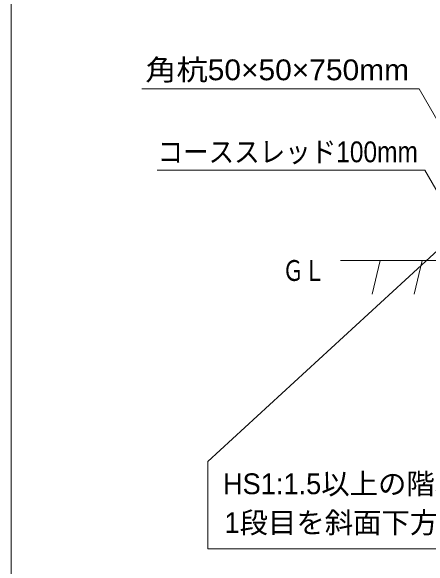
# Model space of a CAD drawing. Units: millimetres at full size, sheet at 1:20; details may follow other scales. Extents: x 200 to 8200, y 200 to 5740.
# Drawn here: x 200 to 1194, y 1813 to 3135 of the extents above; entities that cross this region are included whole.
import ezdxf
from ezdxf.enums import TextEntityAlignment as Align

# ---------------------------------------------------------------- set-up
doc = ezdxf.new("R2010")
doc.units = ezdxf.units.MM
doc.header["$LTSCALE"] = 20
for name, color, linetype, lineweight in [('ハッチング', 7, 'Continuous', 9), ('一般線', 7, 'Continuous', 20), ('図面枠-A3', 7, 'Continuous', 13), ('引出線', 7, 'Continuous', 13)]:
    doc.layers.add(name, color=color, linetype=linetype, lineweight=lineweight)
doc.layers.add('文字', color=7, linetype='Continuous')
doc.styles.add('ＭＳ Ｐゴシック', font='')
doc.styles.get('ＭＳ Ｐゴシック').set_extended_font_data('MS PGothic')

msp = doc.modelspace()

# ---------------------------------------------------------------- linework, layer by layer
at = {"layer": 'ハッチング'}
for p, q in [((1078.17, 2541.68), (1059.04, 2461.89)), ((1178.17, 2541.68), (1159.04, 2461.89))]:
    msp.add_line(p, q, dxfattribs=at)
at = {"layer": '一般線'}
msp.add_line((1493.38, 2541.68), (983.38, 2541.68), dxfattribs=at)
at = {"layer": '図面枠-A3'}
msp.add_lwpolyline([(200, 200), (8200, 200), (8200, 5740), (200, 5740)], close=True, dxfattribs=at)
at = {"layer": '引出線'}
for p, q in [((1269.97, 2617.28), (668.33, 2064.11)), ((668.33, 1856.07), (668.33, 2064.11)), ((1967.18, 1856.07), (668.33, 1856.07))]:
    msp.add_line(p, q, dxfattribs=at)
for points in [[(1233.38, 2841.68), (1170.8, 2950.07), (510.8, 2950.07)], [(1233.38, 2671.76), (1184.27, 2756.81), (547.21, 2756.81)]]:
    msp.add_lwpolyline(points, dxfattribs=at)

# ---------------------------------------------------------------- texts
at = {"layer": '文字', "style": 'ＭＳ Ｐゴシック'}
for s, width, p in [('角杭50×50×750mm', 1.1, (519.32, 2955.94)), ('コーススレッド100mm', 0.9, (548.33, 2760.87)), ('ＧＬ', 0.75, (845.76, 2478.73))]:
    msp.add_text(s, height=49.49, dxfattribs=dict(at, width=width)).set_placement(p, align=Align.BOTTOM_LEFT)
for s, p in [('HS1:1.5以上の階段本体を使用する場合は', (704.06, 1971.4)), ('1段目を斜面下方向にずらして設置。', (707.75, 1878.97))]:
    msp.add_text(s, height=49.49, dxfattribs=at).set_placement(p, align=Align.BOTTOM_LEFT)

doc.saveas('drawing.dxf')
